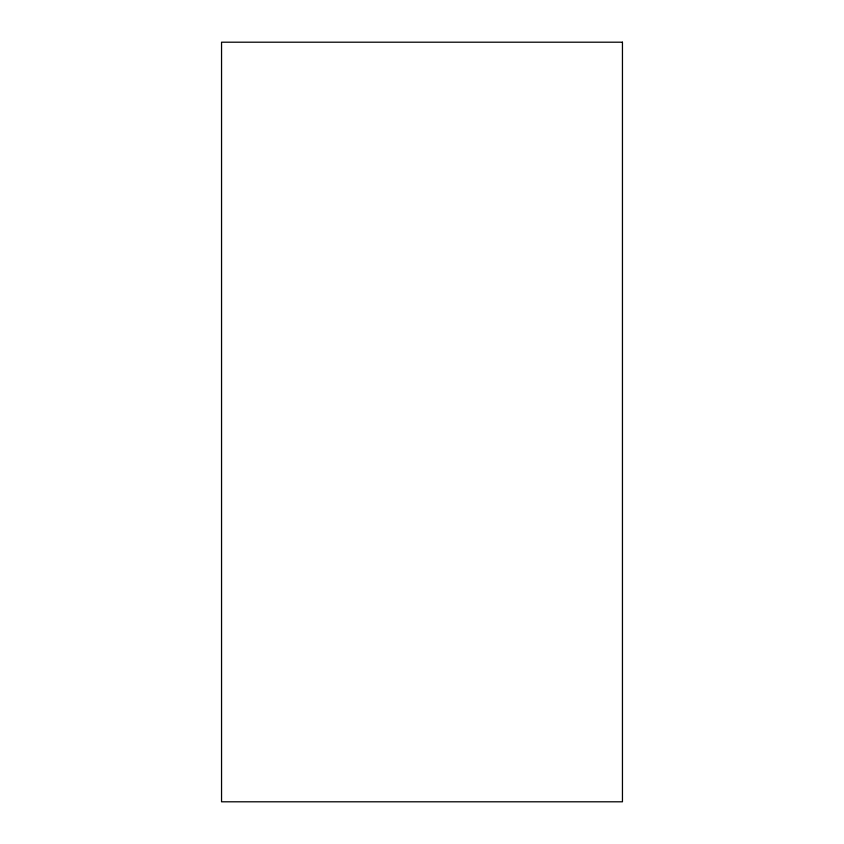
<?xml version="1.0" encoding="UTF-8"?>
<svg xmlns="http://www.w3.org/2000/svg" width="844" height="844" viewBox="0 0 844 844"><rect width="100%" height="100%" fill="white"/><g stroke="black" fill="none" stroke-linecap="round" stroke-linejoin="round"><path stroke-width="1.27" d="M622.45 42.2L221.55 42.2L221.55 801.8L622.45 801.8L622.45 42.2"/></g></svg>
